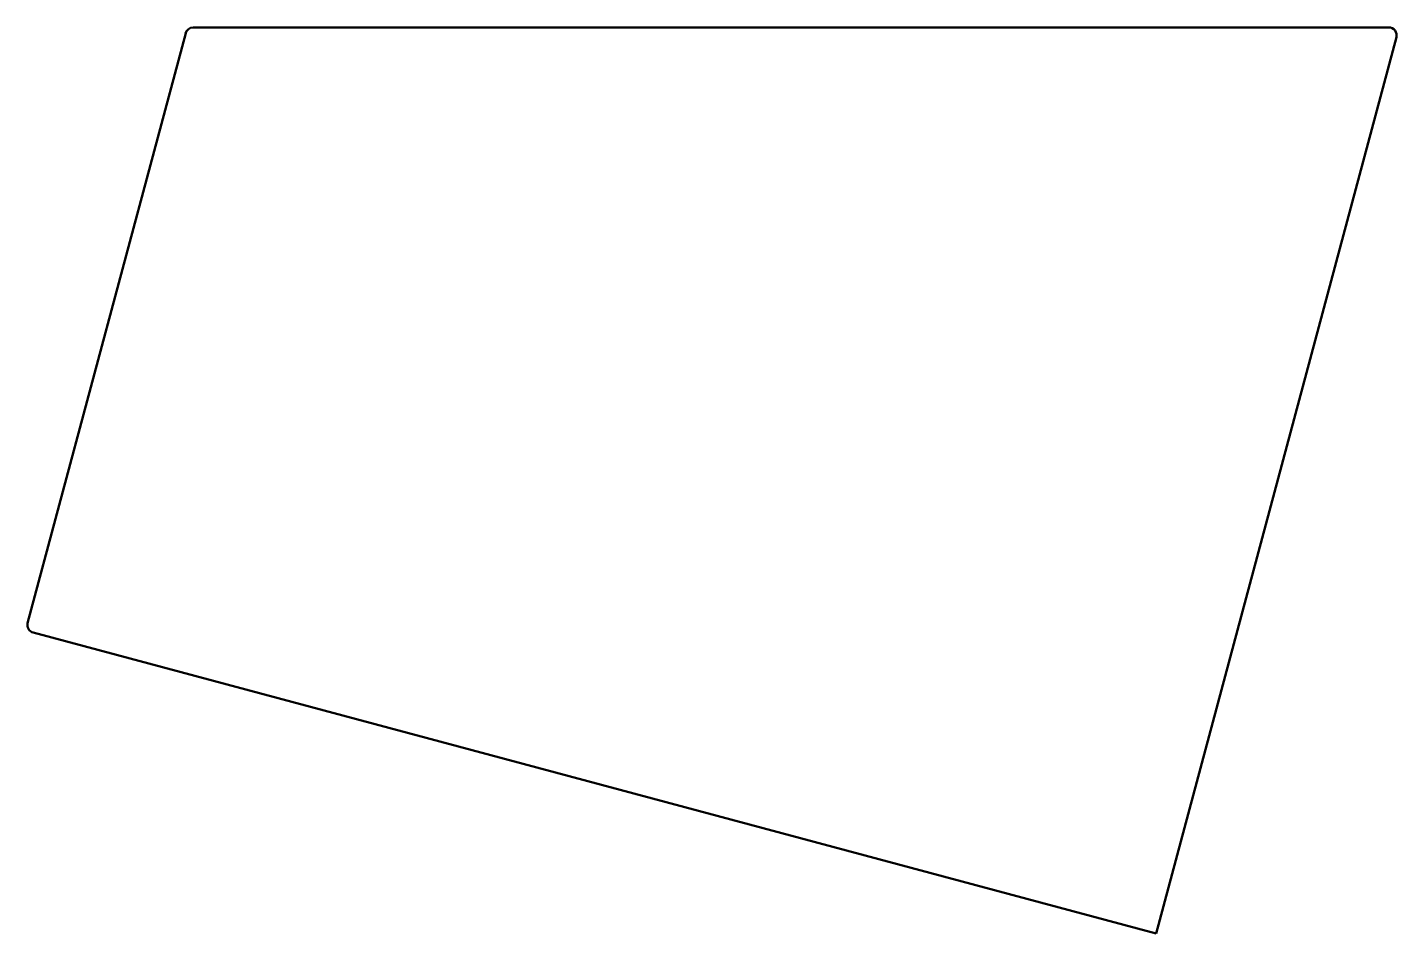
# Model space of a CAD drawing. Header units: millimetres. Extents: x -289 to 62, y 0 to 232.
import ezdxf

# ---------------------------------------------------------------- set-up
doc = ezdxf.new("R2010")
doc.units = ezdxf.units.MM
doc.layers.add('IV_OUTER_PROFILE', color=7, linetype='Continuous', lineweight=50)

msp = doc.modelspace()

# ---------------------------------------------------------------- linework, layer by layer
at = {"layer": 'IV_OUTER_PROFILE'}
for p, q in [((59.61, 232.19), (-246.83, 232.19)), ((-248.76, 230.71), (-289.26, 79.58)), ((0, 0), (61.54, 229.68)), ((-287.85, 77.13), (0, 0))]:
    msp.add_line(p, q, dxfattribs=at)
for centre, start, end in [((-246.83, 230.19), 90, 165), ((59.61, 230.19), 345, 90), ((-287.33, 79.06), 165, 255)]:
    msp.add_arc(centre, 2, start, end, dxfattribs=at)

doc.saveas('drawing.dxf')
